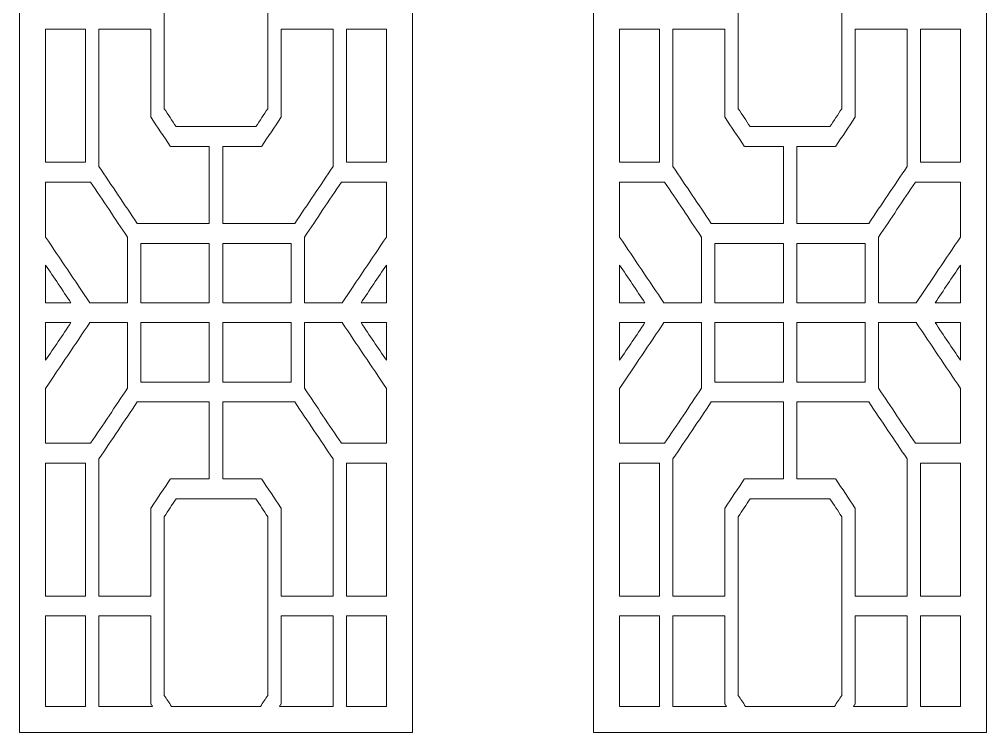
# Model space of a CAD drawing. Header units: centimetres. Extents: x 21 to 27.5, y -9.5 to 9.5.
# Drawn here: x 20.98 to 27.5, y -9.54 to -4.74 of the extents above; entities that cross this region are included whole.
import ezdxf

# ---------------------------------------------------------------- set-up
doc = ezdxf.new("R2010")
doc.units = ezdxf.units.CM
doc.header["$MEASUREMENT"] = 0
doc.layers.add('layer 1', color=7, linetype='Continuous')

msp = doc.modelspace()

# ---------------------------------------------------------------- linework, layer by layer
at = {"layer": 'layer 1', "color": 250, "lineweight": 9}
for points, knots in [([(23.63041, 9.45931), (22.74676, 9.45931), (21.86309, 9.45931), (20.97945, 9.45931), (20.97945, 9.45931), (20.97945, 6.27026), (20.97945, 3.08121), (20.97945, -0.10783), (20.97945, -0.10783), (20.97952, -0.10783), (20.97957, -0.10783), (20.97964, -0.10783), (20.97964, -0.10783), (20.97964, -3.25209), (20.97964, -6.39635), (20.97964, -9.54069), (20.97964, -9.54069), (21.86329, -9.54069), (22.74693, -9.54069), (23.63058, -9.54069), (23.63058, -9.54069), (23.63058, -6.35164), (23.63058, -3.16259), (23.63058, 0.02645), (23.63058, 0.02645), (23.63058, 0.02645), (23.63046, 0.02645), (23.63041, 0.02645), (23.63041, 0.02645), (23.63041, 3.17071), (23.63041, 6.31502), (23.63041, 9.45931)], [0, 0, 0, 0, 0.1111111, 0.1111111, 0.1111111, 0.1111111, 0.2222222, 0.2222222, 0.2222222, 0.2222222, 0.3333333, 0.3333333, 0.3333333, 0.3333333, 0.4444444, 0.4444444, 0.4444444, 0.4444444, 0.5555556, 0.5555556, 0.5555556, 0.5555556, 0.6666667, 0.6666667, 0.6666667, 0.6666667, 0.7777778, 0.7777778, 0.7777778, 0.7777778, 1, 1, 1, 1]), ([(27.49983, 9.45931), (26.61618, 9.45931), (25.73251, 9.45931), (24.84887, 9.45931), (24.84887, 9.45931), (24.84887, 6.27026), (24.84887, 3.08121), (24.84887, -0.10783), (24.84887, -0.10783), (24.84894, -0.10783), (24.84899, -0.10783), (24.84906, -0.10783), (24.84906, -0.10783), (24.84906, -3.25209), (24.84906, -6.39635), (24.84906, -9.54069), (24.84906, -9.54069), (25.73271, -9.54069), (26.61635, -9.54069), (27.5, -9.54069), (27.5, -9.54069), (27.5, -6.35164), (27.5, -3.16259), (27.5, 0.02645), (27.5, 0.02645), (27.5, 0.02645), (27.49988, 0.02645), (27.49983, 0.02645), (27.49983, 0.02645), (27.49983, 3.17071), (27.49983, 6.31502), (27.49983, 9.45931)], [0, 0, 0, 0, 0.1111111, 0.1111111, 0.1111111, 0.1111111, 0.2222222, 0.2222222, 0.2222222, 0.2222222, 0.3333333, 0.3333333, 0.3333333, 0.3333333, 0.4444444, 0.4444444, 0.4444444, 0.4444444, 0.5555556, 0.5555556, 0.5555556, 0.5555556, 0.6666667, 0.6666667, 0.6666667, 0.6666667, 0.7777778, 0.7777778, 0.7777778, 0.7777778, 1, 1, 1, 1]), ([(21.95619, -5.33773), (21.95619, -4.93639), (21.95619, -4.53505), (21.95619, -4.13373), (21.95619, -4.13373), (21.98283, -4.09361), (22.00947, -4.05354), (22.03611, -4.01344), (22.03611, -4.01344), (22.21545, -4.01344), (22.39477, -4.01344), (22.57414, -4.01344), (22.57414, -4.01344), (22.60078, -4.05354), (22.62742, -4.09361), (22.65406, -4.13373), (22.65406, -4.13373), (22.65406, -4.53505), (22.65406, -4.93639), (22.65406, -5.33773), (22.65406, -5.33773), (22.62742, -5.37783), (22.60078, -5.4179), (22.57414, -5.45799), (22.57414, -5.45799), (22.39477, -5.45799), (22.21545, -5.45799), (22.03611, -5.45799), (22.03611, -5.45799), (22.00947, -5.4179), (21.98283, -5.37783), (21.95619, -5.33773)], [0, 0, 0, 0, 0.1111111, 0.1111111, 0.1111111, 0.1111111, 0.2222222, 0.2222222, 0.2222222, 0.2222222, 0.3333333, 0.3333333, 0.3333333, 0.3333333, 0.4444444, 0.4444444, 0.4444444, 0.4444444, 0.5555556, 0.5555556, 0.5555556, 0.5555556, 0.6666667, 0.6666667, 0.6666667, 0.6666667, 0.7777778, 0.7777778, 0.7777778, 0.7777778, 1, 1, 1, 1]), ([(21.15636, -5.69841), (21.15636, -5.39977), (21.15636, -5.10119), (21.15636, -4.80257), (21.15636, -4.80257), (21.24628, -4.80257), (21.33618, -4.80257), (21.42607, -4.80257), (21.42607, -4.80257), (21.42607, -5.10119), (21.42607, -5.39977), (21.42607, -5.69841), (21.42607, -5.69841), (21.33618, -5.69841), (21.24628, -5.69841), (21.15636, -5.69841)], [0, 0, 0, 0, 0.2, 0.2, 0.2, 0.2, 0.4, 0.4, 0.4, 0.4, 0.6, 0.6, 0.6, 0.6, 1, 1, 1, 1]), ([(21.77451, -6.11087), (21.68844, -5.98309), (21.60231, -5.85531), (21.51617, -5.72753), (21.51617, -5.72753), (21.51617, -5.41919), (21.51617, -5.11089), (21.51617, -4.80257), (21.51617, -4.80257), (21.6328, -4.80257), (21.74941, -4.80257), (21.86607, -4.80257), (21.86607, -4.80257), (21.86607, -4.99912), (21.86607, -5.1957), (21.86607, -5.39225), (21.86607, -5.39225), (21.86607, -5.39324), (21.86622, -5.39421), (21.86647, -5.39511), (21.86647, -5.39511), (21.86667, -5.396), (21.86706, -5.39682), (21.86753, -5.39751), (21.86753, -5.39751), (21.91041, -5.46149), (21.95331, -5.52552), (21.99626, -5.58947), (21.99626, -5.58947), (21.99663, -5.59009), (21.99705, -5.59054), (21.99757, -5.59094), (21.99757, -5.59094), (21.99805, -5.59128), (21.99859, -5.59153), (21.99911, -5.59161), (21.99911, -5.59161), (21.99946, -5.59188), (21.99978, -5.59205), (22.00018, -5.59213), (22.00018, -5.59213), (22.00053, -5.59225), (22.00088, -5.5923), (22.00125, -5.5923), (22.00125, -5.5923), (22.0875, -5.59213), (22.17382, -5.59193), (22.26006, -5.59171), (22.26006, -5.59171), (22.26006, -5.76477), (22.26006, -5.93781), (22.26006, -6.11087), (22.26006, -6.11087), (22.0982, -6.11087), (21.93638, -6.11087), (21.77451, -6.11087)], [0, 0, 0, 0, 0.0666667, 0.0666667, 0.0666667, 0.0666667, 0.1333333, 0.1333333, 0.1333333, 0.1333333, 0.2, 0.2, 0.2, 0.2, 0.2666667, 0.2666667, 0.2666667, 0.2666667, 0.3333333, 0.3333333, 0.3333333, 0.3333333, 0.4, 0.4, 0.4, 0.4, 0.4666667, 0.4666667, 0.4666667, 0.4666667, 0.5333333, 0.5333333, 0.5333333, 0.5333333, 0.6, 0.6, 0.6, 0.6, 0.6666667, 0.6666667, 0.6666667, 0.6666667, 0.7333333, 0.7333333, 0.7333333, 0.7333333, 0.8, 0.8, 0.8, 0.8, 0.8666667, 0.8666667, 0.8666667, 0.8666667, 1, 1, 1, 1]), ([(22.35016, -5.59171), (22.43643, -5.59193), (22.52273, -5.59213), (22.60897, -5.5923), (22.60897, -5.5923), (22.60932, -5.5923), (22.60972, -5.59225), (22.61004, -5.59213), (22.61004, -5.59213), (22.61044, -5.59205), (22.61079, -5.59188), (22.61108, -5.59161), (22.61108, -5.59161), (22.61163, -5.59153), (22.61215, -5.59128), (22.61265, -5.59094), (22.61265, -5.59094), (22.61317, -5.59054), (22.61359, -5.59009), (22.61399, -5.58947), (22.61399, -5.58947), (22.65689, -5.52552), (22.69981, -5.46149), (22.74271, -5.39751), (22.74271, -5.39751), (22.74316, -5.39682), (22.74351, -5.396), (22.74378, -5.39511), (22.74378, -5.39511), (22.74403, -5.39421), (22.74415, -5.39324), (22.74415, -5.39225), (22.74415, -5.39225), (22.74415, -5.1957), (22.74415, -4.99912), (22.74415, -4.80257), (22.74415, -4.80257), (22.86079, -4.80257), (22.97745, -4.80257), (23.09406, -4.80257), (23.09406, -4.80257), (23.09406, -5.11089), (23.09406, -5.41919), (23.09406, -5.72753), (23.09406, -5.72753), (23.00793, -5.85531), (22.92181, -5.98309), (22.83569, -6.11087), (22.83569, -6.11087), (22.67385, -6.11087), (22.512, -6.11087), (22.35016, -6.11087), (22.35016, -6.11087), (22.35016, -5.93781), (22.35016, -5.76477), (22.35016, -5.59171)], [0, 0, 0, 0, 0.0666667, 0.0666667, 0.0666667, 0.0666667, 0.1333333, 0.1333333, 0.1333333, 0.1333333, 0.2, 0.2, 0.2, 0.2, 0.2666667, 0.2666667, 0.2666667, 0.2666667, 0.3333333, 0.3333333, 0.3333333, 0.3333333, 0.4, 0.4, 0.4, 0.4, 0.4666667, 0.4666667, 0.4666667, 0.4666667, 0.5333333, 0.5333333, 0.5333333, 0.5333333, 0.6, 0.6, 0.6, 0.6, 0.6666667, 0.6666667, 0.6666667, 0.6666667, 0.7333333, 0.7333333, 0.7333333, 0.7333333, 0.8, 0.8, 0.8, 0.8, 0.8666667, 0.8666667, 0.8666667, 0.8666667, 1, 1, 1, 1]), ([(23.45384, -4.80257), (23.45384, -5.10119), (23.45384, -5.39977), (23.45384, -5.69841), (23.45384, -5.69841), (23.36394, -5.69841), (23.27405, -5.69841), (23.18418, -5.69841), (23.18418, -5.69841), (23.18418, -5.39977), (23.18418, -5.10119), (23.18418, -4.80257), (23.18418, -4.80257), (23.27405, -4.80257), (23.36394, -4.80257), (23.45384, -4.80257)], [0, 0, 0, 0, 0.2, 0.2, 0.2, 0.2, 0.4, 0.4, 0.4, 0.4, 0.6, 0.6, 0.6, 0.6, 1, 1, 1, 1]), ([(21.15636, -6.20226), (21.15636, -6.07887), (21.15636, -5.95551), (21.15636, -5.83207), (21.15636, -5.83207), (21.25733, -5.83207), (21.3583, -5.83207), (21.45921, -5.83207), (21.45921, -5.83207), (21.54243, -5.95554), (21.6256, -6.07897), (21.70879, -6.20243), (21.70879, -6.20243), (21.70879, -6.34993), (21.70879, -6.49742), (21.70879, -6.64496), (21.70879, -6.64496), (21.62411, -6.64496), (21.53943, -6.64496), (21.45472, -6.64496), (21.45472, -6.64496), (21.35529, -6.49737), (21.25581, -6.34983), (21.15636, -6.20226)], [0, 0, 0, 0, 0.1428571, 0.1428571, 0.1428571, 0.1428571, 0.2857143, 0.2857143, 0.2857143, 0.2857143, 0.4285714, 0.4285714, 0.4285714, 0.4285714, 0.5714286, 0.5714286, 0.5714286, 0.5714286, 0.7142857, 0.7142857, 0.7142857, 0.7142857, 1, 1, 1, 1]), ([(23.45384, -5.83207), (23.45384, -5.95551), (23.45384, -6.07887), (23.45384, -6.20226), (23.45384, -6.20226), (23.35441, -6.34983), (23.25493, -6.49737), (23.1555, -6.64496), (23.1555, -6.64496), (23.07079, -6.64496), (22.98614, -6.64496), (22.9014, -6.64496), (22.9014, -6.64496), (22.9014, -6.49742), (22.9014, -6.34993), (22.9014, -6.20243), (22.9014, -6.20243), (22.98462, -6.07897), (23.06782, -5.95554), (23.15098, -5.83207), (23.15098, -5.83207), (23.25195, -5.83207), (23.35292, -5.83207), (23.45384, -5.83207)], [0, 0, 0, 0, 0.1428571, 0.1428571, 0.1428571, 0.1428571, 0.2857143, 0.2857143, 0.2857143, 0.2857143, 0.4285714, 0.4285714, 0.4285714, 0.4285714, 0.5714286, 0.5714286, 0.5714286, 0.5714286, 0.7142857, 0.7142857, 0.7142857, 0.7142857, 1, 1, 1, 1]), ([(21.79894, -6.24454), (21.95264, -6.24454), (22.10634, -6.24454), (22.26006, -6.24454), (22.26006, -6.24454), (22.26006, -6.37801), (22.26006, -6.5115), (22.26006, -6.64496), (22.26006, -6.64496), (22.10634, -6.64496), (21.95264, -6.64496), (21.79894, -6.64496), (21.79894, -6.64496), (21.79894, -6.5115), (21.79894, -6.37801), (21.79894, -6.24454)], [0, 0, 0, 0, 0.2, 0.2, 0.2, 0.2, 0.4, 0.4, 0.4, 0.4, 0.6, 0.6, 0.6, 0.6, 1, 1, 1, 1]), ([(22.35016, -6.24454), (22.50386, -6.24454), (22.65761, -6.24454), (22.81131, -6.24454), (22.81131, -6.24454), (22.81131, -6.37801), (22.81131, -6.5115), (22.81131, -6.64496), (22.81131, -6.64496), (22.65761, -6.64496), (22.50386, -6.64496), (22.35016, -6.64496), (22.35016, -6.64496), (22.35016, -6.5115), (22.35016, -6.37801), (22.35016, -6.24454)], [0, 0, 0, 0, 0.2, 0.2, 0.2, 0.2, 0.4, 0.4, 0.4, 0.4, 0.6, 0.6, 0.6, 0.6, 1, 1, 1, 1]), ([(21.15636, -6.64496), (21.15636, -6.56041), (21.15636, -6.47587), (21.15636, -6.39136), (21.15636, -6.39136), (21.21336, -6.47587), (21.27031, -6.56041), (21.32729, -6.64496), (21.32729, -6.64496), (21.27031, -6.64496), (21.21336, -6.64496), (21.15636, -6.64496)], [0, 0, 0, 0, 0.25, 0.25, 0.25, 0.25, 0.5, 0.5, 0.5, 0.5, 1, 1, 1, 1]), ([(23.45384, -6.39136), (23.45384, -6.47587), (23.45384, -6.56041), (23.45384, -6.64496), (23.45384, -6.64496), (23.39686, -6.64496), (23.33991, -6.64496), (23.28296, -6.64496), (23.28296, -6.64496), (23.33991, -6.56041), (23.39686, -6.47587), (23.45384, -6.39136)], [0, 0, 0, 0, 0.25, 0.25, 0.25, 0.25, 0.5, 0.5, 0.5, 0.5, 1, 1, 1, 1]), ([(21.15636, -7.03223), (21.15636, -6.94772), (21.15636, -6.86319), (21.15636, -6.77863), (21.15636, -6.77863), (21.21336, -6.77863), (21.27031, -6.77863), (21.32729, -6.77863), (21.32729, -6.77863), (21.27031, -6.86319), (21.21336, -6.94772), (21.15636, -7.03223)], [0, 0, 0, 0, 0.25, 0.25, 0.25, 0.25, 0.5, 0.5, 0.5, 0.5, 1, 1, 1, 1]), ([(21.15636, -7.5915), (21.15636, -7.46808), (21.15636, -7.34472), (21.15636, -7.22133), (21.15636, -7.22133), (21.25581, -7.07377), (21.35529, -6.92622), (21.45472, -6.77863), (21.45472, -6.77863), (21.53943, -6.77863), (21.62411, -6.77863), (21.70879, -6.77863), (21.70879, -6.77863), (21.70879, -6.92617), (21.70879, -7.07367), (21.70879, -7.22121), (21.70879, -7.22121), (21.6256, -7.34462), (21.54243, -7.46803), (21.45921, -7.5915), (21.45921, -7.5915), (21.3583, -7.5915), (21.25733, -7.5915), (21.15636, -7.5915)], [0, 0, 0, 0, 0.1428571, 0.1428571, 0.1428571, 0.1428571, 0.2857143, 0.2857143, 0.2857143, 0.2857143, 0.4285714, 0.4285714, 0.4285714, 0.4285714, 0.5714286, 0.5714286, 0.5714286, 0.5714286, 0.7142857, 0.7142857, 0.7142857, 0.7142857, 1, 1, 1, 1]), ([(22.26006, -7.17903), (22.10634, -7.17903), (21.95264, -7.17903), (21.79894, -7.17903), (21.79894, -7.17903), (21.79894, -7.04556), (21.79894, -6.9121), (21.79894, -6.77863), (21.79894, -6.77863), (21.95264, -6.77863), (22.10634, -6.77863), (22.26006, -6.77863), (22.26006, -6.77863), (22.26006, -6.9121), (22.26006, -7.04556), (22.26006, -7.17903)], [0, 0, 0, 0, 0.2, 0.2, 0.2, 0.2, 0.4, 0.4, 0.4, 0.4, 0.6, 0.6, 0.6, 0.6, 1, 1, 1, 1]), ([(22.81131, -7.17903), (22.65761, -7.17903), (22.50386, -7.17903), (22.35016, -7.17903), (22.35016, -7.17903), (22.35016, -7.04556), (22.35016, -6.9121), (22.35016, -6.77863), (22.35016, -6.77863), (22.50386, -6.77863), (22.65761, -6.77863), (22.81131, -6.77863), (22.81131, -6.77863), (22.81131, -6.9121), (22.81131, -7.04556), (22.81131, -7.17903)], [0, 0, 0, 0, 0.2, 0.2, 0.2, 0.2, 0.4, 0.4, 0.4, 0.4, 0.6, 0.6, 0.6, 0.6, 1, 1, 1, 1]), ([(23.45384, -7.22133), (23.45384, -7.34472), (23.45384, -7.46808), (23.45384, -7.5915), (23.45384, -7.5915), (23.35292, -7.5915), (23.25195, -7.5915), (23.15098, -7.5915), (23.15098, -7.5915), (23.06782, -7.46803), (22.98462, -7.34462), (22.9014, -7.22121), (22.9014, -7.22121), (22.9014, -7.07367), (22.9014, -6.92617), (22.9014, -6.77863), (22.9014, -6.77863), (22.98614, -6.77863), (23.07079, -6.77863), (23.1555, -6.77863), (23.1555, -6.77863), (23.25493, -6.92622), (23.35441, -7.07377), (23.45384, -7.22133)], [0, 0, 0, 0, 0.1428571, 0.1428571, 0.1428571, 0.1428571, 0.2857143, 0.2857143, 0.2857143, 0.2857143, 0.4285714, 0.4285714, 0.4285714, 0.4285714, 0.5714286, 0.5714286, 0.5714286, 0.5714286, 0.7142857, 0.7142857, 0.7142857, 0.7142857, 1, 1, 1, 1]), ([(23.45384, -6.77863), (23.45384, -6.86319), (23.45384, -6.94772), (23.45384, -7.03223), (23.45384, -7.03223), (23.39686, -6.94772), (23.33991, -6.86319), (23.28296, -6.77863), (23.28296, -6.77863), (23.33991, -6.77863), (23.39686, -6.77863), (23.45384, -6.77863)], [0, 0, 0, 0, 0.25, 0.25, 0.25, 0.25, 0.5, 0.5, 0.5, 0.5, 1, 1, 1, 1]), ([(22.26006, -7.83189), (22.17382, -7.83167), (22.0875, -7.83152), (22.00125, -7.83129), (22.00125, -7.83129), (22.00088, -7.83129), (22.00053, -7.83134), (22.00018, -7.83147), (22.00018, -7.83147), (21.99978, -7.83159), (21.99946, -7.83176), (21.99911, -7.83196), (21.99911, -7.83196), (21.99859, -7.83211), (21.99805, -7.83231), (21.99757, -7.83271), (21.99757, -7.83271), (21.99705, -7.83303), (21.99663, -7.8335), (21.99626, -7.8341), (21.99626, -7.8341), (21.95331, -7.89808), (21.91041, -7.9621), (21.86753, -8.02608), (21.86753, -8.02608), (21.86706, -8.02675), (21.86667, -8.02757), (21.86647, -8.02849), (21.86647, -8.02849), (21.86622, -8.02941), (21.86607, -8.03035), (21.86607, -8.03134), (21.86607, -8.03134), (21.86607, -8.22792), (21.86607, -8.42447), (21.86607, -8.62102), (21.86607, -8.62102), (21.74941, -8.62102), (21.6328, -8.62102), (21.51617, -8.62102), (21.51617, -8.62102), (21.51617, -8.31273), (21.51617, -8.00441), (21.51617, -7.69611), (21.51617, -7.69611), (21.60231, -7.56833), (21.68844, -7.44055), (21.77451, -7.31277), (21.77451, -7.31277), (21.93638, -7.31277), (22.0982, -7.31277), (22.26006, -7.31277), (22.26006, -7.31277), (22.26006, -7.48578), (22.26006, -7.65887), (22.26006, -7.83189)], [0, 0, 0, 0, 0.0666667, 0.0666667, 0.0666667, 0.0666667, 0.1333333, 0.1333333, 0.1333333, 0.1333333, 0.2, 0.2, 0.2, 0.2, 0.2666667, 0.2666667, 0.2666667, 0.2666667, 0.3333333, 0.3333333, 0.3333333, 0.3333333, 0.4, 0.4, 0.4, 0.4, 0.4666667, 0.4666667, 0.4666667, 0.4666667, 0.5333333, 0.5333333, 0.5333333, 0.5333333, 0.6, 0.6, 0.6, 0.6, 0.6666667, 0.6666667, 0.6666667, 0.6666667, 0.7333333, 0.7333333, 0.7333333, 0.7333333, 0.8, 0.8, 0.8, 0.8, 0.8666667, 0.8666667, 0.8666667, 0.8666667, 1, 1, 1, 1]), ([(22.83569, -7.31277), (22.92181, -7.44055), (23.00793, -7.56833), (23.09406, -7.69611), (23.09406, -7.69611), (23.09406, -8.00441), (23.09406, -8.31273), (23.09406, -8.62102), (23.09406, -8.62102), (22.97745, -8.62102), (22.86079, -8.62102), (22.74415, -8.62102), (22.74415, -8.62102), (22.74415, -8.42447), (22.74415, -8.22792), (22.74415, -8.03134), (22.74415, -8.03134), (22.74415, -8.03035), (22.74403, -8.02941), (22.74378, -8.02849), (22.74378, -8.02849), (22.74351, -8.02757), (22.74316, -8.02675), (22.74271, -8.02608), (22.74271, -8.02608), (22.69981, -7.9621), (22.65689, -7.89808), (22.61399, -7.8341), (22.61399, -7.8341), (22.61359, -7.8335), (22.61317, -7.83303), (22.61265, -7.83271), (22.61265, -7.83271), (22.61215, -7.83231), (22.61163, -7.83211), (22.61108, -7.83196), (22.61108, -7.83196), (22.61079, -7.83176), (22.61044, -7.83159), (22.61004, -7.83147), (22.61004, -7.83147), (22.60972, -7.83134), (22.60932, -7.83129), (22.60897, -7.83129), (22.60897, -7.83129), (22.52273, -7.83152), (22.43643, -7.83167), (22.35016, -7.83189), (22.35016, -7.83189), (22.35016, -7.65887), (22.35016, -7.48578), (22.35016, -7.31277), (22.35016, -7.31277), (22.512, -7.31277), (22.67385, -7.31277), (22.83569, -7.31277)], [0, 0, 0, 0, 0.0666667, 0.0666667, 0.0666667, 0.0666667, 0.1333333, 0.1333333, 0.1333333, 0.1333333, 0.2, 0.2, 0.2, 0.2, 0.2666667, 0.2666667, 0.2666667, 0.2666667, 0.3333333, 0.3333333, 0.3333333, 0.3333333, 0.4, 0.4, 0.4, 0.4, 0.4666667, 0.4666667, 0.4666667, 0.4666667, 0.5333333, 0.5333333, 0.5333333, 0.5333333, 0.6, 0.6, 0.6, 0.6, 0.6666667, 0.6666667, 0.6666667, 0.6666667, 0.7333333, 0.7333333, 0.7333333, 0.7333333, 0.8, 0.8, 0.8, 0.8, 0.8666667, 0.8666667, 0.8666667, 0.8666667, 1, 1, 1, 1]), ([(21.15636, -8.62102), (21.15636, -8.32243), (21.15636, -8.02382), (21.15636, -7.72519), (21.15636, -7.72519), (21.24628, -7.72519), (21.33618, -7.72519), (21.42607, -7.72519), (21.42607, -7.72519), (21.42607, -8.02382), (21.42607, -8.32243), (21.42607, -8.62102), (21.42607, -8.62102), (21.33618, -8.62102), (21.24628, -8.62102), (21.15636, -8.62102)], [0, 0, 0, 0, 0.2, 0.2, 0.2, 0.2, 0.4, 0.4, 0.4, 0.4, 0.6, 0.6, 0.6, 0.6, 1, 1, 1, 1]), ([(23.45384, -7.72519), (23.45384, -8.02382), (23.45384, -8.32243), (23.45384, -8.62102), (23.45384, -8.62102), (23.36394, -8.62102), (23.27405, -8.62102), (23.18418, -8.62102), (23.18418, -8.62102), (23.18418, -8.32243), (23.18418, -8.02382), (23.18418, -7.72519), (23.18418, -7.72519), (23.27405, -7.72519), (23.36394, -7.72519), (23.45384, -7.72519)], [0, 0, 0, 0, 0.2, 0.2, 0.2, 0.2, 0.4, 0.4, 0.4, 0.4, 0.6, 0.6, 0.6, 0.6, 1, 1, 1, 1]), ([(22.60488, -9.36392), (22.40503, -9.36392), (22.2052, -9.36392), (22.00535, -9.36392), (22.00535, -9.36392), (21.98898, -9.33925), (21.97255, -9.31457), (21.95619, -9.28989), (21.95619, -9.28989), (21.95619, -8.88855), (21.95619, -8.48721), (21.95619, -8.08586), (21.95619, -8.08586), (21.98283, -8.04579), (22.00947, -8.00567), (22.03611, -7.9656), (22.03611, -7.9656), (22.21545, -7.9656), (22.39477, -7.9656), (22.57414, -7.9656), (22.57414, -7.9656), (22.60078, -8.00567), (22.62742, -8.04579), (22.65406, -8.08586), (22.65406, -8.08586), (22.65406, -8.48721), (22.65406, -8.88855), (22.65406, -9.28989), (22.65406, -9.28989), (22.63767, -9.31457), (22.62124, -9.33925), (22.60488, -9.36392)], [0, 0, 0, 0, 0.1111111, 0.1111111, 0.1111111, 0.1111111, 0.2222222, 0.2222222, 0.2222222, 0.2222222, 0.3333333, 0.3333333, 0.3333333, 0.3333333, 0.4444444, 0.4444444, 0.4444444, 0.4444444, 0.5555556, 0.5555556, 0.5555556, 0.5555556, 0.6666667, 0.6666667, 0.6666667, 0.6666667, 0.7777778, 0.7777778, 0.7777778, 0.7777778, 1, 1, 1, 1]), ([(21.42607, -9.36392), (21.33618, -9.36392), (21.24628, -9.36392), (21.15636, -9.36392), (21.15636, -9.36392), (21.15636, -9.16084), (21.15636, -8.95779), (21.15636, -8.75476), (21.15636, -8.75476), (21.24628, -8.75476), (21.33618, -8.75476), (21.42607, -8.75476), (21.42607, -8.75476), (21.42607, -8.95779), (21.42607, -9.16084), (21.42607, -9.36392)], [0, 0, 0, 0, 0.2, 0.2, 0.2, 0.2, 0.4, 0.4, 0.4, 0.4, 0.6, 0.6, 0.6, 0.6, 1, 1, 1, 1]), ([(21.87707, -9.36392), (21.75676, -9.36392), (21.63648, -9.36392), (21.51617, -9.36392), (21.51617, -9.36392), (21.51617, -9.16084), (21.51617, -8.95779), (21.51617, -8.75476), (21.51617, -8.75476), (21.6328, -8.75476), (21.74941, -8.75476), (21.86607, -8.75476), (21.86607, -8.75476), (21.86607, -8.95129), (21.86607, -9.14784), (21.86607, -9.34444), (21.86607, -9.34444), (21.86607, -9.3454), (21.86622, -9.34635), (21.86647, -9.34729), (21.86647, -9.34729), (21.86667, -9.34818), (21.86706, -9.34895), (21.86753, -9.3497), (21.86753, -9.3497), (21.87069, -9.35444), (21.87389, -9.35918), (21.87707, -9.36392)], [0, 0, 0, 0, 0.125, 0.125, 0.125, 0.125, 0.25, 0.25, 0.25, 0.25, 0.375, 0.375, 0.375, 0.375, 0.5, 0.5, 0.5, 0.5, 0.625, 0.625, 0.625, 0.625, 0.75, 0.75, 0.75, 0.75, 1, 1, 1, 1]), ([(23.09406, -9.36392), (22.97377, -9.36392), (22.85346, -9.36392), (22.73318, -9.36392), (22.73318, -9.36392), (22.73633, -9.35918), (22.73949, -9.35444), (22.74271, -9.3497), (22.74271, -9.3497), (22.74316, -9.34895), (22.74351, -9.34818), (22.74378, -9.34729), (22.74378, -9.34729), (22.74403, -9.34635), (22.74415, -9.3454), (22.74415, -9.34444), (22.74415, -9.34444), (22.74415, -9.14784), (22.74415, -8.95129), (22.74415, -8.75476), (22.74415, -8.75476), (22.86079, -8.75476), (22.97745, -8.75476), (23.09406, -8.75476), (23.09406, -8.75476), (23.09406, -8.95779), (23.09406, -9.16084), (23.09406, -9.36392)], [0, 0, 0, 0, 0.125, 0.125, 0.125, 0.125, 0.25, 0.25, 0.25, 0.25, 0.375, 0.375, 0.375, 0.375, 0.5, 0.5, 0.5, 0.5, 0.625, 0.625, 0.625, 0.625, 0.75, 0.75, 0.75, 0.75, 1, 1, 1, 1]), ([(23.45384, -8.75476), (23.45384, -8.95779), (23.45384, -9.16084), (23.45384, -9.36392), (23.45384, -9.36392), (23.36394, -9.36392), (23.27405, -9.36392), (23.18418, -9.36392), (23.18418, -9.36392), (23.18418, -9.16084), (23.18418, -8.95779), (23.18418, -8.75476), (23.18418, -8.75476), (23.27405, -8.75476), (23.36394, -8.75476), (23.45384, -8.75476)], [0, 0, 0, 0, 0.2, 0.2, 0.2, 0.2, 0.4, 0.4, 0.4, 0.4, 0.6, 0.6, 0.6, 0.6, 1, 1, 1, 1])]:
    msp.add_open_spline(points, degree=3, knots=knots, dxfattribs=at)
at = {"layer": 'layer 1', "color": 7, "lineweight": 9}
for points, knots in [([(25.82561, -5.33773), (25.82561, -4.93639), (25.82561, -4.53505), (25.82561, -4.13373), (25.82561, -4.13373), (25.85225, -4.09361), (25.87889, -4.05354), (25.90553, -4.01344), (25.90553, -4.01344), (26.08487, -4.01344), (26.26419, -4.01344), (26.44356, -4.01344), (26.44356, -4.01344), (26.4702, -4.05354), (26.49684, -4.09361), (26.52348, -4.13373), (26.52348, -4.13373), (26.52348, -4.53505), (26.52348, -4.93639), (26.52348, -5.33773), (26.52348, -5.33773), (26.49684, -5.37783), (26.4702, -5.4179), (26.44356, -5.45799), (26.44356, -5.45799), (26.26419, -5.45799), (26.08487, -5.45799), (25.90553, -5.45799), (25.90553, -5.45799), (25.87889, -5.4179), (25.85225, -5.37783), (25.82561, -5.33773)], [0, 0, 0, 0, 0.1111111, 0.1111111, 0.1111111, 0.1111111, 0.2222222, 0.2222222, 0.2222222, 0.2222222, 0.3333333, 0.3333333, 0.3333333, 0.3333333, 0.4444444, 0.4444444, 0.4444444, 0.4444444, 0.5555556, 0.5555556, 0.5555556, 0.5555556, 0.6666667, 0.6666667, 0.6666667, 0.6666667, 0.7777778, 0.7777778, 0.7777778, 0.7777778, 1, 1, 1, 1]), ([(25.02578, -5.69841), (25.02578, -5.39977), (25.02578, -5.10119), (25.02578, -4.80257), (25.02578, -4.80257), (25.1157, -4.80257), (25.2056, -4.80257), (25.29549, -4.80257), (25.29549, -4.80257), (25.29549, -5.10119), (25.29549, -5.39977), (25.29549, -5.69841), (25.29549, -5.69841), (25.2056, -5.69841), (25.1157, -5.69841), (25.02578, -5.69841)], [0, 0, 0, 0, 0.2, 0.2, 0.2, 0.2, 0.4, 0.4, 0.4, 0.4, 0.6, 0.6, 0.6, 0.6, 1, 1, 1, 1]), ([(25.64393, -6.11087), (25.55786, -5.98309), (25.47173, -5.85531), (25.38559, -5.72753), (25.38559, -5.72753), (25.38559, -5.41919), (25.38559, -5.11089), (25.38559, -4.80257), (25.38559, -4.80257), (25.50222, -4.80257), (25.61883, -4.80257), (25.73549, -4.80257), (25.73549, -4.80257), (25.73549, -4.99912), (25.73549, -5.1957), (25.73549, -5.39225), (25.73549, -5.39225), (25.73549, -5.39324), (25.73564, -5.39421), (25.73589, -5.39511), (25.73589, -5.39511), (25.73609, -5.396), (25.73648, -5.39682), (25.73695, -5.39751), (25.73695, -5.39751), (25.77983, -5.46149), (25.82273, -5.52552), (25.86568, -5.58947), (25.86568, -5.58947), (25.86605, -5.59009), (25.86647, -5.59054), (25.86699, -5.59094), (25.86699, -5.59094), (25.86747, -5.59128), (25.86801, -5.59153), (25.86853, -5.59161), (25.86853, -5.59161), (25.86888, -5.59188), (25.8692, -5.59205), (25.8696, -5.59213), (25.8696, -5.59213), (25.86995, -5.59225), (25.8703, -5.5923), (25.87067, -5.5923), (25.87067, -5.5923), (25.95692, -5.59213), (26.04324, -5.59193), (26.12948, -5.59171), (26.12948, -5.59171), (26.12948, -5.76477), (26.12948, -5.93781), (26.12948, -6.11087), (26.12948, -6.11087), (25.96762, -6.11087), (25.8058, -6.11087), (25.64393, -6.11087)], [0, 0, 0, 0, 0.0666667, 0.0666667, 0.0666667, 0.0666667, 0.1333333, 0.1333333, 0.1333333, 0.1333333, 0.2, 0.2, 0.2, 0.2, 0.2666667, 0.2666667, 0.2666667, 0.2666667, 0.3333333, 0.3333333, 0.3333333, 0.3333333, 0.4, 0.4, 0.4, 0.4, 0.4666667, 0.4666667, 0.4666667, 0.4666667, 0.5333333, 0.5333333, 0.5333333, 0.5333333, 0.6, 0.6, 0.6, 0.6, 0.6666667, 0.6666667, 0.6666667, 0.6666667, 0.7333333, 0.7333333, 0.7333333, 0.7333333, 0.8, 0.8, 0.8, 0.8, 0.8666667, 0.8666667, 0.8666667, 0.8666667, 1, 1, 1, 1]), ([(26.21958, -5.59171), (26.30585, -5.59193), (26.39215, -5.59213), (26.47839, -5.5923), (26.47839, -5.5923), (26.47874, -5.5923), (26.47914, -5.59225), (26.47946, -5.59213), (26.47946, -5.59213), (26.47986, -5.59205), (26.48021, -5.59188), (26.4805, -5.59161), (26.4805, -5.59161), (26.48105, -5.59153), (26.48157, -5.59128), (26.48207, -5.59094), (26.48207, -5.59094), (26.48259, -5.59054), (26.48301, -5.59009), (26.48341, -5.58947), (26.48341, -5.58947), (26.52631, -5.52552), (26.56923, -5.46149), (26.61213, -5.39751), (26.61213, -5.39751), (26.61258, -5.39682), (26.61293, -5.396), (26.6132, -5.39511), (26.6132, -5.39511), (26.61345, -5.39421), (26.61357, -5.39324), (26.61357, -5.39225), (26.61357, -5.39225), (26.61357, -5.1957), (26.61357, -4.99912), (26.61357, -4.80257), (26.61357, -4.80257), (26.73021, -4.80257), (26.84687, -4.80257), (26.96348, -4.80257), (26.96348, -4.80257), (26.96348, -5.11089), (26.96348, -5.41919), (26.96348, -5.72753), (26.96348, -5.72753), (26.87735, -5.85531), (26.79123, -5.98309), (26.70511, -6.11087), (26.70511, -6.11087), (26.54327, -6.11087), (26.38142, -6.11087), (26.21958, -6.11087), (26.21958, -6.11087), (26.21958, -5.93781), (26.21958, -5.76477), (26.21958, -5.59171)], [0, 0, 0, 0, 0.0666667, 0.0666667, 0.0666667, 0.0666667, 0.1333333, 0.1333333, 0.1333333, 0.1333333, 0.2, 0.2, 0.2, 0.2, 0.2666667, 0.2666667, 0.2666667, 0.2666667, 0.3333333, 0.3333333, 0.3333333, 0.3333333, 0.4, 0.4, 0.4, 0.4, 0.4666667, 0.4666667, 0.4666667, 0.4666667, 0.5333333, 0.5333333, 0.5333333, 0.5333333, 0.6, 0.6, 0.6, 0.6, 0.6666667, 0.6666667, 0.6666667, 0.6666667, 0.7333333, 0.7333333, 0.7333333, 0.7333333, 0.8, 0.8, 0.8, 0.8, 0.8666667, 0.8666667, 0.8666667, 0.8666667, 1, 1, 1, 1]), ([(27.32326, -4.80257), (27.32326, -5.10119), (27.32326, -5.39977), (27.32326, -5.69841), (27.32326, -5.69841), (27.23336, -5.69841), (27.14347, -5.69841), (27.0536, -5.69841), (27.0536, -5.69841), (27.0536, -5.39977), (27.0536, -5.10119), (27.0536, -4.80257), (27.0536, -4.80257), (27.14347, -4.80257), (27.23336, -4.80257), (27.32326, -4.80257)], [0, 0, 0, 0, 0.2, 0.2, 0.2, 0.2, 0.4, 0.4, 0.4, 0.4, 0.6, 0.6, 0.6, 0.6, 1, 1, 1, 1]), ([(25.02578, -6.20226), (25.02578, -6.07887), (25.02578, -5.95551), (25.02578, -5.83207), (25.02578, -5.83207), (25.12675, -5.83207), (25.22772, -5.83207), (25.32863, -5.83207), (25.32863, -5.83207), (25.41185, -5.95554), (25.49502, -6.07897), (25.57821, -6.20243), (25.57821, -6.20243), (25.57821, -6.34993), (25.57821, -6.49742), (25.57821, -6.64496), (25.57821, -6.64496), (25.49353, -6.64496), (25.40885, -6.64496), (25.32414, -6.64496), (25.32414, -6.64496), (25.22471, -6.49737), (25.12523, -6.34983), (25.02578, -6.20226)], [0, 0, 0, 0, 0.1428571, 0.1428571, 0.1428571, 0.1428571, 0.2857143, 0.2857143, 0.2857143, 0.2857143, 0.4285714, 0.4285714, 0.4285714, 0.4285714, 0.5714286, 0.5714286, 0.5714286, 0.5714286, 0.7142857, 0.7142857, 0.7142857, 0.7142857, 1, 1, 1, 1]), ([(27.32326, -5.83207), (27.32326, -5.95551), (27.32326, -6.07887), (27.32326, -6.20226), (27.32326, -6.20226), (27.22383, -6.34983), (27.12435, -6.49737), (27.02492, -6.64496), (27.02492, -6.64496), (26.94021, -6.64496), (26.85556, -6.64496), (26.77082, -6.64496), (26.77082, -6.64496), (26.77082, -6.49742), (26.77082, -6.34993), (26.77082, -6.20243), (26.77082, -6.20243), (26.85404, -6.07897), (26.93724, -5.95554), (27.0204, -5.83207), (27.0204, -5.83207), (27.12137, -5.83207), (27.22234, -5.83207), (27.32326, -5.83207)], [0, 0, 0, 0, 0.1428571, 0.1428571, 0.1428571, 0.1428571, 0.2857143, 0.2857143, 0.2857143, 0.2857143, 0.4285714, 0.4285714, 0.4285714, 0.4285714, 0.5714286, 0.5714286, 0.5714286, 0.5714286, 0.7142857, 0.7142857, 0.7142857, 0.7142857, 1, 1, 1, 1]), ([(25.66836, -6.24454), (25.82206, -6.24454), (25.97576, -6.24454), (26.12948, -6.24454), (26.12948, -6.24454), (26.12948, -6.37801), (26.12948, -6.5115), (26.12948, -6.64496), (26.12948, -6.64496), (25.97576, -6.64496), (25.82206, -6.64496), (25.66836, -6.64496), (25.66836, -6.64496), (25.66836, -6.5115), (25.66836, -6.37801), (25.66836, -6.24454)], [0, 0, 0, 0, 0.2, 0.2, 0.2, 0.2, 0.4, 0.4, 0.4, 0.4, 0.6, 0.6, 0.6, 0.6, 1, 1, 1, 1]), ([(26.21958, -6.24454), (26.37328, -6.24454), (26.52703, -6.24454), (26.68073, -6.24454), (26.68073, -6.24454), (26.68073, -6.37801), (26.68073, -6.5115), (26.68073, -6.64496), (26.68073, -6.64496), (26.52703, -6.64496), (26.37328, -6.64496), (26.21958, -6.64496), (26.21958, -6.64496), (26.21958, -6.5115), (26.21958, -6.37801), (26.21958, -6.24454)], [0, 0, 0, 0, 0.2, 0.2, 0.2, 0.2, 0.4, 0.4, 0.4, 0.4, 0.6, 0.6, 0.6, 0.6, 1, 1, 1, 1]), ([(25.02578, -6.64496), (25.02578, -6.56041), (25.02578, -6.47587), (25.02578, -6.39136), (25.02578, -6.39136), (25.08278, -6.47587), (25.13973, -6.56041), (25.19671, -6.64496), (25.19671, -6.64496), (25.13973, -6.64496), (25.08278, -6.64496), (25.02578, -6.64496)], [0, 0, 0, 0, 0.25, 0.25, 0.25, 0.25, 0.5, 0.5, 0.5, 0.5, 1, 1, 1, 1]), ([(27.32326, -6.39136), (27.32326, -6.47587), (27.32326, -6.56041), (27.32326, -6.64496), (27.32326, -6.64496), (27.26628, -6.64496), (27.20933, -6.64496), (27.15238, -6.64496), (27.15238, -6.64496), (27.20933, -6.56041), (27.26628, -6.47587), (27.32326, -6.39136)], [0, 0, 0, 0, 0.25, 0.25, 0.25, 0.25, 0.5, 0.5, 0.5, 0.5, 1, 1, 1, 1]), ([(25.02578, -7.5915), (25.02578, -7.46808), (25.02578, -7.34472), (25.02578, -7.22133), (25.02578, -7.22133), (25.12523, -7.07377), (25.22471, -6.92622), (25.32414, -6.77863), (25.32414, -6.77863), (25.40885, -6.77863), (25.49353, -6.77863), (25.57821, -6.77863), (25.57821, -6.77863), (25.57821, -6.92617), (25.57821, -7.07367), (25.57821, -7.22121), (25.57821, -7.22121), (25.49502, -7.34462), (25.41185, -7.46803), (25.32863, -7.5915), (25.32863, -7.5915), (25.22772, -7.5915), (25.12675, -7.5915), (25.02578, -7.5915)], [0, 0, 0, 0, 0.1428571, 0.1428571, 0.1428571, 0.1428571, 0.2857143, 0.2857143, 0.2857143, 0.2857143, 0.4285714, 0.4285714, 0.4285714, 0.4285714, 0.5714286, 0.5714286, 0.5714286, 0.5714286, 0.7142857, 0.7142857, 0.7142857, 0.7142857, 1, 1, 1, 1]), ([(25.02578, -7.03223), (25.02578, -6.94772), (25.02578, -6.86319), (25.02578, -6.77863), (25.02578, -6.77863), (25.08278, -6.77863), (25.13973, -6.77863), (25.19671, -6.77863), (25.19671, -6.77863), (25.13973, -6.86319), (25.08278, -6.94772), (25.02578, -7.03223)], [0, 0, 0, 0, 0.25, 0.25, 0.25, 0.25, 0.5, 0.5, 0.5, 0.5, 1, 1, 1, 1]), ([(26.12948, -7.17903), (25.97576, -7.17903), (25.82206, -7.17903), (25.66836, -7.17903), (25.66836, -7.17903), (25.66836, -7.04556), (25.66836, -6.9121), (25.66836, -6.77863), (25.66836, -6.77863), (25.82206, -6.77863), (25.97576, -6.77863), (26.12948, -6.77863), (26.12948, -6.77863), (26.12948, -6.9121), (26.12948, -7.04556), (26.12948, -7.17903)], [0, 0, 0, 0, 0.2, 0.2, 0.2, 0.2, 0.4, 0.4, 0.4, 0.4, 0.6, 0.6, 0.6, 0.6, 1, 1, 1, 1]), ([(26.68073, -7.17903), (26.52703, -7.17903), (26.37328, -7.17903), (26.21958, -7.17903), (26.21958, -7.17903), (26.21958, -7.04556), (26.21958, -6.9121), (26.21958, -6.77863), (26.21958, -6.77863), (26.37328, -6.77863), (26.52703, -6.77863), (26.68073, -6.77863), (26.68073, -6.77863), (26.68073, -6.9121), (26.68073, -7.04556), (26.68073, -7.17903)], [0, 0, 0, 0, 0.2, 0.2, 0.2, 0.2, 0.4, 0.4, 0.4, 0.4, 0.6, 0.6, 0.6, 0.6, 1, 1, 1, 1]), ([(27.32326, -7.22133), (27.32326, -7.34472), (27.32326, -7.46808), (27.32326, -7.5915), (27.32326, -7.5915), (27.22234, -7.5915), (27.12137, -7.5915), (27.0204, -7.5915), (27.0204, -7.5915), (26.93724, -7.46803), (26.85404, -7.34462), (26.77082, -7.22121), (26.77082, -7.22121), (26.77082, -7.07367), (26.77082, -6.92617), (26.77082, -6.77863), (26.77082, -6.77863), (26.85556, -6.77863), (26.94021, -6.77863), (27.02492, -6.77863), (27.02492, -6.77863), (27.12435, -6.92622), (27.22383, -7.07377), (27.32326, -7.22133)], [0, 0, 0, 0, 0.1428571, 0.1428571, 0.1428571, 0.1428571, 0.2857143, 0.2857143, 0.2857143, 0.2857143, 0.4285714, 0.4285714, 0.4285714, 0.4285714, 0.5714286, 0.5714286, 0.5714286, 0.5714286, 0.7142857, 0.7142857, 0.7142857, 0.7142857, 1, 1, 1, 1]), ([(27.32326, -6.77863), (27.32326, -6.86319), (27.32326, -6.94772), (27.32326, -7.03223), (27.32326, -7.03223), (27.26628, -6.94772), (27.20933, -6.86319), (27.15238, -6.77863), (27.15238, -6.77863), (27.20933, -6.77863), (27.26628, -6.77863), (27.32326, -6.77863)], [0, 0, 0, 0, 0.25, 0.25, 0.25, 0.25, 0.5, 0.5, 0.5, 0.5, 1, 1, 1, 1]), ([(26.12948, -7.83189), (26.04324, -7.83167), (25.95692, -7.83152), (25.87067, -7.83129), (25.87067, -7.83129), (25.8703, -7.83129), (25.86995, -7.83134), (25.8696, -7.83147), (25.8696, -7.83147), (25.8692, -7.83159), (25.86888, -7.83176), (25.86853, -7.83196), (25.86853, -7.83196), (25.86801, -7.83211), (25.86747, -7.83231), (25.86699, -7.83271), (25.86699, -7.83271), (25.86647, -7.83303), (25.86605, -7.8335), (25.86568, -7.8341), (25.86568, -7.8341), (25.82273, -7.89808), (25.77983, -7.9621), (25.73695, -8.02608), (25.73695, -8.02608), (25.73648, -8.02675), (25.73609, -8.02757), (25.73589, -8.02849), (25.73589, -8.02849), (25.73564, -8.02941), (25.73549, -8.03035), (25.73549, -8.03134), (25.73549, -8.03134), (25.73549, -8.22792), (25.73549, -8.42447), (25.73549, -8.62102), (25.73549, -8.62102), (25.61883, -8.62102), (25.50222, -8.62102), (25.38559, -8.62102), (25.38559, -8.62102), (25.38559, -8.31273), (25.38559, -8.00441), (25.38559, -7.69611), (25.38559, -7.69611), (25.47173, -7.56833), (25.55786, -7.44055), (25.64393, -7.31277), (25.64393, -7.31277), (25.8058, -7.31277), (25.96762, -7.31277), (26.12948, -7.31277), (26.12948, -7.31277), (26.12948, -7.48578), (26.12948, -7.65887), (26.12948, -7.83189)], [0, 0, 0, 0, 0.0666667, 0.0666667, 0.0666667, 0.0666667, 0.1333333, 0.1333333, 0.1333333, 0.1333333, 0.2, 0.2, 0.2, 0.2, 0.2666667, 0.2666667, 0.2666667, 0.2666667, 0.3333333, 0.3333333, 0.3333333, 0.3333333, 0.4, 0.4, 0.4, 0.4, 0.4666667, 0.4666667, 0.4666667, 0.4666667, 0.5333333, 0.5333333, 0.5333333, 0.5333333, 0.6, 0.6, 0.6, 0.6, 0.6666667, 0.6666667, 0.6666667, 0.6666667, 0.7333333, 0.7333333, 0.7333333, 0.7333333, 0.8, 0.8, 0.8, 0.8, 0.8666667, 0.8666667, 0.8666667, 0.8666667, 1, 1, 1, 1]), ([(26.70511, -7.31277), (26.79123, -7.44055), (26.87735, -7.56833), (26.96348, -7.69611), (26.96348, -7.69611), (26.96348, -8.00441), (26.96348, -8.31273), (26.96348, -8.62102), (26.96348, -8.62102), (26.84687, -8.62102), (26.73021, -8.62102), (26.61357, -8.62102), (26.61357, -8.62102), (26.61357, -8.42447), (26.61357, -8.22792), (26.61357, -8.03134), (26.61357, -8.03134), (26.61357, -8.03035), (26.61345, -8.02941), (26.6132, -8.02849), (26.6132, -8.02849), (26.61293, -8.02757), (26.61258, -8.02675), (26.61213, -8.02608), (26.61213, -8.02608), (26.56923, -7.9621), (26.52631, -7.89808), (26.48341, -7.8341), (26.48341, -7.8341), (26.48301, -7.8335), (26.48259, -7.83303), (26.48207, -7.83271), (26.48207, -7.83271), (26.48157, -7.83231), (26.48105, -7.83211), (26.4805, -7.83196), (26.4805, -7.83196), (26.48021, -7.83176), (26.47986, -7.83159), (26.47946, -7.83147), (26.47946, -7.83147), (26.47914, -7.83134), (26.47874, -7.83129), (26.47839, -7.83129), (26.47839, -7.83129), (26.39215, -7.83152), (26.30585, -7.83167), (26.21958, -7.83189), (26.21958, -7.83189), (26.21958, -7.65887), (26.21958, -7.48578), (26.21958, -7.31277), (26.21958, -7.31277), (26.38142, -7.31277), (26.54327, -7.31277), (26.70511, -7.31277)], [0, 0, 0, 0, 0.0666667, 0.0666667, 0.0666667, 0.0666667, 0.1333333, 0.1333333, 0.1333333, 0.1333333, 0.2, 0.2, 0.2, 0.2, 0.2666667, 0.2666667, 0.2666667, 0.2666667, 0.3333333, 0.3333333, 0.3333333, 0.3333333, 0.4, 0.4, 0.4, 0.4, 0.4666667, 0.4666667, 0.4666667, 0.4666667, 0.5333333, 0.5333333, 0.5333333, 0.5333333, 0.6, 0.6, 0.6, 0.6, 0.6666667, 0.6666667, 0.6666667, 0.6666667, 0.7333333, 0.7333333, 0.7333333, 0.7333333, 0.8, 0.8, 0.8, 0.8, 0.8666667, 0.8666667, 0.8666667, 0.8666667, 1, 1, 1, 1]), ([(25.02578, -8.62102), (25.02578, -8.32243), (25.02578, -8.02382), (25.02578, -7.72519), (25.02578, -7.72519), (25.1157, -7.72519), (25.2056, -7.72519), (25.29549, -7.72519), (25.29549, -7.72519), (25.29549, -8.02382), (25.29549, -8.32243), (25.29549, -8.62102), (25.29549, -8.62102), (25.2056, -8.62102), (25.1157, -8.62102), (25.02578, -8.62102)], [0, 0, 0, 0, 0.2, 0.2, 0.2, 0.2, 0.4, 0.4, 0.4, 0.4, 0.6, 0.6, 0.6, 0.6, 1, 1, 1, 1]), ([(27.32326, -7.72519), (27.32326, -8.02382), (27.32326, -8.32243), (27.32326, -8.62102), (27.32326, -8.62102), (27.23336, -8.62102), (27.14347, -8.62102), (27.0536, -8.62102), (27.0536, -8.62102), (27.0536, -8.32243), (27.0536, -8.02382), (27.0536, -7.72519), (27.0536, -7.72519), (27.14347, -7.72519), (27.23336, -7.72519), (27.32326, -7.72519)], [0, 0, 0, 0, 0.2, 0.2, 0.2, 0.2, 0.4, 0.4, 0.4, 0.4, 0.6, 0.6, 0.6, 0.6, 1, 1, 1, 1]), ([(26.4743, -9.36392), (26.27445, -9.36392), (26.07462, -9.36392), (25.87477, -9.36392), (25.87477, -9.36392), (25.8584, -9.33925), (25.84197, -9.31457), (25.82561, -9.28989), (25.82561, -9.28989), (25.82561, -8.88855), (25.82561, -8.48721), (25.82561, -8.08586), (25.82561, -8.08586), (25.85225, -8.04579), (25.87889, -8.00567), (25.90553, -7.9656), (25.90553, -7.9656), (26.08487, -7.9656), (26.26419, -7.9656), (26.44356, -7.9656), (26.44356, -7.9656), (26.4702, -8.00567), (26.49684, -8.04579), (26.52348, -8.08586), (26.52348, -8.08586), (26.52348, -8.48721), (26.52348, -8.88855), (26.52348, -9.28989), (26.52348, -9.28989), (26.50709, -9.31457), (26.49066, -9.33925), (26.4743, -9.36392)], [0, 0, 0, 0, 0.1111111, 0.1111111, 0.1111111, 0.1111111, 0.2222222, 0.2222222, 0.2222222, 0.2222222, 0.3333333, 0.3333333, 0.3333333, 0.3333333, 0.4444444, 0.4444444, 0.4444444, 0.4444444, 0.5555556, 0.5555556, 0.5555556, 0.5555556, 0.6666667, 0.6666667, 0.6666667, 0.6666667, 0.7777778, 0.7777778, 0.7777778, 0.7777778, 1, 1, 1, 1]), ([(25.29549, -9.36392), (25.2056, -9.36392), (25.1157, -9.36392), (25.02578, -9.36392), (25.02578, -9.36392), (25.02578, -9.16084), (25.02578, -8.95779), (25.02578, -8.75476), (25.02578, -8.75476), (25.1157, -8.75476), (25.2056, -8.75476), (25.29549, -8.75476), (25.29549, -8.75476), (25.29549, -8.95779), (25.29549, -9.16084), (25.29549, -9.36392)], [0, 0, 0, 0, 0.2, 0.2, 0.2, 0.2, 0.4, 0.4, 0.4, 0.4, 0.6, 0.6, 0.6, 0.6, 1, 1, 1, 1]), ([(25.74649, -9.36392), (25.62618, -9.36392), (25.5059, -9.36392), (25.38559, -9.36392), (25.38559, -9.36392), (25.38559, -9.16084), (25.38559, -8.95779), (25.38559, -8.75476), (25.38559, -8.75476), (25.50222, -8.75476), (25.61883, -8.75476), (25.73549, -8.75476), (25.73549, -8.75476), (25.73549, -8.95129), (25.73549, -9.14784), (25.73549, -9.34444), (25.73549, -9.34444), (25.73549, -9.3454), (25.73564, -9.34635), (25.73589, -9.34729), (25.73589, -9.34729), (25.73609, -9.34818), (25.73648, -9.34895), (25.73695, -9.3497), (25.73695, -9.3497), (25.74011, -9.35444), (25.74331, -9.35918), (25.74649, -9.36392)], [0, 0, 0, 0, 0.125, 0.125, 0.125, 0.125, 0.25, 0.25, 0.25, 0.25, 0.375, 0.375, 0.375, 0.375, 0.5, 0.5, 0.5, 0.5, 0.625, 0.625, 0.625, 0.625, 0.75, 0.75, 0.75, 0.75, 1, 1, 1, 1]), ([(26.96348, -9.36392), (26.84319, -9.36392), (26.72288, -9.36392), (26.6026, -9.36392), (26.6026, -9.36392), (26.60575, -9.35918), (26.60891, -9.35444), (26.61213, -9.3497), (26.61213, -9.3497), (26.61258, -9.34895), (26.61293, -9.34818), (26.6132, -9.34729), (26.6132, -9.34729), (26.61345, -9.34635), (26.61357, -9.3454), (26.61357, -9.34444), (26.61357, -9.34444), (26.61357, -9.14784), (26.61357, -8.95129), (26.61357, -8.75476), (26.61357, -8.75476), (26.73021, -8.75476), (26.84687, -8.75476), (26.96348, -8.75476), (26.96348, -8.75476), (26.96348, -8.95779), (26.96348, -9.16084), (26.96348, -9.36392)], [0, 0, 0, 0, 0.125, 0.125, 0.125, 0.125, 0.25, 0.25, 0.25, 0.25, 0.375, 0.375, 0.375, 0.375, 0.5, 0.5, 0.5, 0.5, 0.625, 0.625, 0.625, 0.625, 0.75, 0.75, 0.75, 0.75, 1, 1, 1, 1]), ([(27.32326, -8.75476), (27.32326, -8.95779), (27.32326, -9.16084), (27.32326, -9.36392), (27.32326, -9.36392), (27.23336, -9.36392), (27.14347, -9.36392), (27.0536, -9.36392), (27.0536, -9.36392), (27.0536, -9.16084), (27.0536, -8.95779), (27.0536, -8.75476), (27.0536, -8.75476), (27.14347, -8.75476), (27.23336, -8.75476), (27.32326, -8.75476)], [0, 0, 0, 0, 0.2, 0.2, 0.2, 0.2, 0.4, 0.4, 0.4, 0.4, 0.6, 0.6, 0.6, 0.6, 1, 1, 1, 1])]:
    msp.add_open_spline(points, degree=3, knots=knots, dxfattribs=at)

doc.saveas('drawing.dxf')
